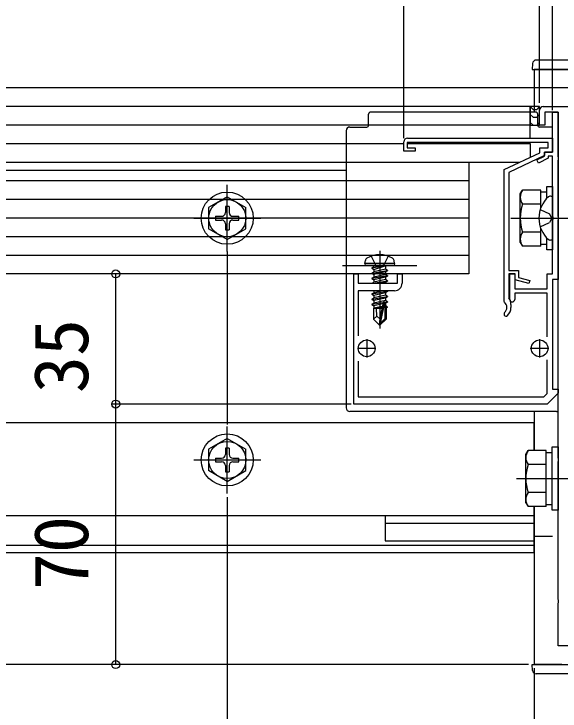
# Model space of a CAD drawing. Units: millimetres, scale not verified. Extents: x -875 to 875, y -1304 to 1297.
# Drawn here: x 304.1 to 451, y 368.8 to 556.2 of the extents above; entities that cross this region are included whole.
import ezdxf
from ezdxf.enums import TextEntityAlignment as Align

# ---------------------------------------------------------------- set-up
doc = ezdxf.new("R2010")
doc.units = ezdxf.units.MM
doc.header["$LTSCALE"] = 8
for name, color, linetype in [('0-2_YKK_11', 7, 'Continuous'), ('0-4_YKK_12', 2, 'Continuous'), ('0-5_YKK_13', 4, 'Continuous'), ('0-6_YKK_D', 6, 'Continuous')]:
    doc.layers.add(name, color=color, linetype=linetype)
doc.styles.add('ＭＳ ゴシック', font='')
doc.styles.get('ＭＳ ゴシック').set_extended_font_data('MS Gothic')

msp = doc.modelspace()

# ---------------------------------------------------------------- linework, layer by layer
at = {"layer": '0-2_YKK_11'}
for p, q in [((437.8, 478.1), (437.8, 477.3)), ((399, 468.8), (399, 463.8)), ((445.5, 468.8), (445.5, 463.8)), ((401.5, 466.3), (396.5, 466.3)), ((448, 466.3), (443, 466.3))]:
    msp.add_line(p, q, dxfattribs=at)
for points in [[(446.5, 531.3), (480.042, 531.3), (480.225, 531.18), (480.775, 531.18), (480.958, 531.3), (501.042, 531.3), (501.225, 531.18), (501.775, 531.18), (501.958, 531.3), (510.042, 531.3), (510.225, 531.18), (510.775, 531.18), (510.958, 531.3), (518.5, 531.3), (518.5, 528.3), (518.2, 528)], [(437.5, 479.45), (437.5, 486.3), (438.8, 486.3), (438.8, 482.3), (447.5, 482.3), (447.5, 486.3), (449, 486.3), (449, 500.842), (449.12, 501.025), (449.12, 501.575), (449, 501.758), (449, 518), (447.8, 518), (447.8, 517.393), (445.231, 516.056), (444.769, 516.944), (446.8, 518), (446.8, 519), (449, 519), (449, 529.8), (450.5, 529.8), (450.5, 484.8), (449, 484.8), (449, 455.3), (450.5, 455.3), (450.5, 454.3), (447.5, 451.3), (395.5, 451.3), (395.5, 486.3), (396.7, 486.3), (396.7, 483.8), (407.3, 483.8), (407.3, 486.3), (408.5, 486.3), (408.5, 483.8)], [(477, 386.3), (450.5, 386.3), (450.5, 397.842), (450.62, 398.025), (450.62, 398.575), (450.5, 398.758), (450.5, 435.842), (450.62, 436.025), (450.62, 436.575), (450.5, 436.758), (450.5, 500.842), (450.62, 501.025), (450.62, 501.575), (450.5, 501.758), (450.5, 516.842), (450.62, 517.025), (450.62, 517.575), (450.5, 517.758), (450.5, 529.8), (446.9, 529.8), (446.9, 526.3), (445.5, 526.3), (445.5, 530.3)], [(436.095, 478.69), (436, 478.909), (436, 514.363), (445.6, 518.863), (445.6, 520.2), (447.8, 520.2), (447.8, 521.6), (409.9, 521.6), (409.9, 520.2), (412, 520.2), (412, 519.3), (409, 519.3), (409, 521.8)], [(410, 522.8), (449, 522.8), (449, 519), (446.8, 519), (446.8, 518.1), (437.2, 513.6), (437.2, 487.2), (439.8, 487.2), (439.8, 485.393), (442.865, 484.585), (442.635, 483.715), (438.9, 484.7), (438.9, 486.3), (437.2, 486.3), (437.2, 479.997), (437.255, 479.825)], [(406.5, 481.8), (396.7, 481.8), (396.7, 469.699)], [(447.5, 469.359), (447.5, 481.1), (438.8, 481.1), (438.8, 479.45)], [(396.7, 462.901), (396.7, 453.3), (446.672, 453.3), (447.5, 454.128), (447.5, 463.241)]]:
    msp.add_lwpolyline(points, dxfattribs=at)
for centre, radius, start, end in [((446.5, 530.3), 1, 90.00001, 179.99999), ((410, 521.8), 1, 90.00001, 179.99999), ((406.5, 483.8), 2, 270.00001, 359.99999), ((434.8, 478.1), 3, 0, 35.09682), ((434.8, 477.3), 1.9, 312.97288, 47.0141), ((438.15, 479.45), 0.65, 180.00001, 269.99999), ((438.15, 479.45), 0.65, 270.00001, 359.99999), ((434.8, 477.3), 3, 312.97287, 359.99999), ((436.47, 475.507), 0.55, 132.9729, 210.00003), ((436.47, 475.507), 0.55, 209.99999, 312.97288)]:
    msp.add_arc(centre, radius, start, end, dxfattribs=at)
at = {"layer": '0-4_YKK_12'}
for p, q in [((444, 541.3), (444, 529.8)), ((489.5, 541.3), (444, 541.3)), ((785.082, 536.3), (-411, 536.3)), ((443, 531.3), (-400, 531.3)), ((443, 522.8), (443, 531.3)), ((443, 526.3), (-400, 526.3)), ((409, 521.3), (-400, 521.3)), ((443, 521.3), (409.9, 521.3)), ((443, 521.3), (443, 521.6)), ((393.5, 514.1), (-360, 514.1)), ((394.5, 491.3), (-345, 491.3)), ((402.5, 492.5), (402.5, 471.6)), ((444, 449.3), (444, 438.806)), ((444, 446.3), (244, 446.3)), ((444, 438.806), (444, 446.3)), ((444, 411.3), (444, 423.794)), ((444, 423.794), (444, 381.3)), ((444, 421.3), (-396, 421.3)), ((404, 419.3), (444, 419.3)), ((444, 415.8), (449, 415.8)), ((444, 413.3), (-396, 413.3)), ((444, 411.3), (-396, 411.3)), ((451.5, 381.3), (444, 381.3))]:
    msp.add_line(p, q, dxfattribs=at)
msp.add_lwpolyline([(404, 421.3), (404, 414.6), (444, 414.6)], dxfattribs=at)
at = {"layer": '0-5_YKK_13'}
for p, q in [((489.5, 543.8), (444.594, 543.8)), ((444.498, 541.3), (489.5, 541.3)), ((399.5, 526.3), (399.5, 529.3)), ((445, 526.3), (445, 529.3)), ((394.5, 525.8), (399, 525.8)), ((449, 525.8), (445.5, 525.8)), ((409, 521.3), (-400, 521.3)), ((443, 521.3), (409.9, 521.3)), ((443, 521.3), (443, 517.644)), ((440.133, 516.3), (-398, 516.3)), ((426.5, 516.3), (-377.5, 516.3)), ((443, 516.3), (442.96, 516.3)), ((426.5, 511.3), (-377.5, 511.3)), ((361.5, 492.3), (361.5, 510.3)), ((440.3, 507.8), (440.881, 508.806)), ((445.8, 508.806), (440.881, 508.806)), ((445.8, 504.029), (445.8, 508.806)), ((445.8, 508.35), (447.4, 508.35)), ((426.5, 506.3), (-377.5, 506.3)), ((361.5, 507.05), (356.5, 504.163)), ((361.5, 507.05), (366.5, 504.163)), ((440.3, 494.8), (440.3, 507.8)), ((448.455, 507.2), (448.257, 507.2)), ((449, 506.551), (449, 506.655)), ((449, 496.049), (449, 506.551)), ((356.5, 504.163), (356.5, 498.437)), ((361, 504.45), (361, 502.8)), ((362, 504.45), (361, 504.45)), ((362, 504.45), (362, 502.8)), ((366.5, 498.437), (366.5, 504.163)), ((445.8, 505.053), (440.881, 505.053)), ((445.8, 504.029), (445.8, 505.3)), ((445.674, 503.672), (448.135, 502.445)), ((448.744, 501.3), (448.135, 502.445)), ((426.5, 501.3), (-377.5, 501.3)), ((352.5, 501.3), (370.5, 501.3)), ((358.35, 501.8), (360, 501.8)), ((358.35, 501.8), (358.35, 500.8)), ((358.35, 500.8), (360, 500.8)), ((363, 501.8), (364.65, 501.8)), ((363, 500.8), (364.65, 500.8)), ((364.65, 500.8), (364.65, 501.8)), ((437.8, 501.3), (464.3, 501.3)), ((444.496, 501.3), (465.913, 501.3)), ((448.744, 501.3), (448.135, 500.155)), ((361, 499.8), (361, 498.15)), ((362, 499.8), (362, 498.15)), ((445.674, 498.928), (448.135, 500.155)), ((445.8, 497.3), (445.8, 498.571)), ((445.8, 493.794), (445.8, 498.571)), ((361.5, 495.55), (356.5, 498.437)), ((361, 498.15), (362, 498.15)), ((361.5, 495.55), (366.5, 498.437)), ((445.8, 497.547), (440.881, 497.547)), ((426.5, 496.3), (-377.5, 496.3)), ((440.3, 494.8), (440.881, 493.794)), ((448.455, 495.4), (448.257, 495.4)), ((445.8, 493.794), (440.881, 493.794)), ((447.4, 494.25), (445.8, 494.25)), ((426.5, 491.3), (-377.5, 491.3)), ((398.5, 489.1), (398.641, 489.903)), ((406.5, 489.1), (406.359, 489.903)), ((392.5, 488.6), (412.5, 488.6)), ((406.5, 489.1), (398.5, 489.1)), ((398.5, 489.1), (398.588, 488.6)), ((406.412, 488.6), (398.588, 488.6)), ((400.4, 487.95), (404, 488.55)), ((404, 488.45), (400.4, 487.85)), ((400.4, 487.95), (400.95, 488.268)), ((400.4, 487.95), (400.4, 487.85)), ((400.4, 487.95), (400.4, 487.85)), ((400.4, 487.85), (400.95, 487.533)), ((400.4, 486.55), (404.6, 487.25)), ((404, 488.55), (400.95, 488.268)), ((400.95, 487.533), (404, 488.45)), ((400.95, 488.4), (400.95, 488.268)), ((404.05, 487.568), (400.95, 486.868)), ((400.95, 487.533), (400.95, 486.868)), ((404, 488.55), (404, 488.45)), ((404.05, 488.4), (404.05, 487.568)), ((404.6, 487.25), (404.05, 487.568)), ((404.6, 487.25), (404.6, 487.15)), ((406.5, 489.1), (406.412, 488.6)), ((404.6, 487.15), (400.4, 486.45)), ((400.4, 486.55), (400.95, 486.868)), ((400.4, 486.55), (400.4, 486.45)), ((400.4, 486.45), (400.66, 486.3)), ((400.4, 485.15), (404.6, 485.85)), ((404.6, 485.75), (400.4, 485.05)), ((400.4, 485.15), (400.95, 485.468)), ((400.66, 486.3), (400.95, 486.133)), ((401.692, 486.3), (400.95, 486.133)), ((404.05, 486.168), (400.95, 485.468)), ((400.95, 486.133), (400.95, 485.468)), ((404.05, 486.833), (401.692, 486.3)), ((404.6, 487.15), (404.05, 486.833)), ((404.05, 486.833), (404.05, 486.3)), ((404.05, 486.3), (404.05, 486.168)), ((404.6, 485.85), (404.05, 486.168)), ((404.05, 485.433), (404.05, 484.768)), ((404.6, 485.85), (404.6, 485.75)), ((400.4, 485.15), (400.4, 485.05)), ((400.4, 485.05), (400.95, 484.733)), ((400.487, 483.8), (400.95, 484.068)), ((400.7, 483.8), (404.6, 484.45)), ((404.05, 484.768), (400.95, 484.068)), ((400.95, 484.733), (400.95, 484.068)), ((404.6, 484.35), (401.3, 483.8)), ((404.6, 484.45), (404.05, 484.768)), ((404.05, 484.033), (404.05, 483.8)), ((404.6, 484.45), (404.6, 484.35)), ((400.4, 480.95), (404.6, 481.65)), ((403.308, 481.8), (400.95, 481.268)), ((400.95, 481.8), (400.95, 481.268)), ((404.6, 481.65), (404.34, 481.8)), ((404.6, 481.65), (404.6, 481.55)), ((404.6, 481.55), (400.4, 480.85)), ((400.4, 480.95), (400.95, 481.268)), ((400.4, 480.95), (400.4, 480.85)), ((400.4, 480.85), (400.95, 480.533)), ((400.4, 479.55), (404.6, 480.25)), ((404.6, 480.15), (400.4, 479.45)), ((400.4, 479.55), (400.95, 479.868)), ((404.05, 480.568), (400.95, 479.868)), ((400.95, 480.533), (400.95, 479.868)), ((404.05, 481.233), (404.05, 480.568)), ((404.6, 480.25), (404.05, 480.568)), ((404.05, 479.833), (404.05, 479.168)), ((404.6, 480.25), (404.6, 480.15)), ((400.4, 479.55), (400.4, 479.45)), ((400.4, 479.45), (400.95, 479.133)), ((400.4, 478.15), (403.426, 478.654)), ((403.398, 478.55), (400.4, 478.05)), ((400.4, 478.15), (400.95, 478.468)), ((400.4, 478.15), (400.4, 478.05)), ((400.4, 478.05), (400.95, 477.733)), ((404.05, 479.168), (400.95, 478.468)), ((400.95, 479.133), (400.95, 478.468)), ((403.34, 478.272), (400.95, 477.733)), ((403.41, 478.607), (402.5, 474.222)), ((403.832, 478.723), (402.65, 473.024)), ((403.832, 478.722), (404.6, 478.85)), ((404.6, 478.75), (403.887, 478.631)), ((403.9, 478.552), (403.9, 474.274)), ((404.6, 478.85), (404.05, 479.168)), ((404.05, 478.433), (404.05, 477.768)), ((404.6, 478.85), (404.6, 478.75)), ((400.8, 477), (400.95, 477.068)), ((400.8, 477), (400.8, 474.15)), ((403.076, 477), (400.8, 477)), ((400.95, 477.733), (400.95, 477.068)), ((403.195, 477.575), (400.95, 477.068)), ((403.135, 477.283), (401.417, 477)), ((403.08, 477.016), (402.996, 477)), ((404.05, 477.768), (403.897, 477.733)), ((404.5, 477.508), (403.9, 477.409)), ((404.5, 477.292), (403.9, 477.176)), ((404.2, 477), (403.9, 477)), ((404.5, 477.508), (404.05, 477.768)), ((404.5, 477.292), (404.2, 477.119)), ((404.2, 477.119), (404.2, 474.15)), ((404.5, 477.508), (404.5, 477.292)), ((401.757, 474.953), (400.8, 474.15)), ((402.35, 472.6), (400.8, 474.15)), ((402.5, 474.222), (402.35, 472.6)), ((402.5, 474.222), (402.5, 472.6)), ((403.9, 474.274), (402.65, 473.024)), ((402.65, 472.6), (404.2, 474.15)), ((404.2, 474.15), (403.9, 474.274)), ((402.35, 472.6), (402.65, 472.6)), ((402.65, 473.024), (402.65, 472.6)), ((450, 449.3), (394.5, 449.3)), ((361.5, 427.3), (361.5, 445.3)), ((361.5, 442.05), (356.5, 439.163)), ((361.5, 442.05), (366.5, 439.163)), ((356.5, 439.163), (356.5, 433.437)), ((361, 439.45), (361, 437.8)), ((362, 439.45), (361, 439.45)), ((362, 439.45), (362, 437.8)), ((366.5, 433.437), (366.5, 439.163)), ((441.8, 437.8), (442.381, 438.806)), ((447.3, 438.806), (442.381, 438.806)), ((447.3, 423.794), (447.3, 438.806)), ((358.35, 436.8), (360, 436.8)), ((358.35, 436.8), (358.35, 435.8)), ((363, 436.8), (364.65, 436.8)), ((364.65, 435.8), (364.65, 436.8)), ((441.8, 424.8), (441.8, 437.8)), ((447.3, 438.35), (448.9, 438.35)), ((352.5, 436.3), (370.5, 436.3)), ((358.35, 435.8), (360, 435.8)), ((361, 434.8), (361, 433.15)), ((362, 434.8), (362, 433.15)), ((363, 435.8), (364.65, 435.8)), ((447.3, 435.053), (442.381, 435.053)), ((447.3, 427.3), (447.3, 435.3)), ((361.5, 430.55), (356.5, 433.437)), ((361, 433.15), (362, 433.15)), ((361.5, 430.55), (366.5, 433.437)), ((439.3, 431.3), (465.8, 431.3)), ((447.3, 427.547), (442.381, 427.547)), ((441.8, 424.8), (442.381, 423.794)), ((447.3, 423.794), (442.381, 423.794)), ((448.9, 424.25), (447.3, 424.25)), ((444.498, 381.3), (518.502, 381.3)), ((518.406, 378.8), (444.594, 378.8))]:
    msp.add_line(p, q, dxfattribs=at)
for points in [[(443.595, 542.861), (443.5, 541.3), (444.498, 541.3)], [(443, 531.3), (443.75, 530.55), (444.75, 530.55), (445.5, 531.3)], [(444.5, 529.8), (443.5, 529.8), (400, 529.8)], [(443, 529.175), (443.75, 528.425), (444.75, 528.425), (445.5, 529.175)], [(443, 527.05), (443.75, 526.3), (444.75, 526.3), (445.5, 527.05)], [(393.5, 524.8), (393.5, 486.3), (393.5, 450.3)], [(426.5, 516.3), (426.5, 486.3), (-377.5, 486.3)], [(449, 509.8), (449, 492.8), (447.4, 492.8), (447.4, 496.015)], [(447.4, 506.585), (447.4, 509.8), (449, 509.8)], [(449, 495.945), (449, 496.049), (449, 496.4)], [(400.2, 491.08), (401.355, 488.763), (402.5, 488.154)], [(404.8, 491.08), (403.645, 488.763), (402.5, 488.154)], [(404.6, 485.75), (404.05, 485.433), (400.95, 484.733)], [(404.6, 484.35), (404.05, 484.033), (403.021, 483.8)], [(404.6, 481.55), (404.05, 481.233), (400.95, 480.533)], [(404.6, 480.15), (404.05, 479.833), (400.95, 479.133)], [(404.6, 478.75), (404.05, 478.433), (403.9, 478.399)], [(402.5, 474.222), (401.757, 474.953), (401.6, 477)], [(443.595, 379.739), (443.5, 381.3), (444.498, 381.3)]]:
    msp.add_lwpolyline(points, dxfattribs=at)
for points in [[(445.5, 531.3), (443, 531.3), (443, 526.3), (445.5, 526.3)], [(450.5, 439.8), (450.5, 422.8), (448.9, 422.8), (448.9, 439.8)]]:
    msp.add_lwpolyline(points, close=True, dxfattribs=at)
for centre, radius in [((361.5, 501.3), 7), ((361.5, 501.3), 5), ((399, 466.3), 2.25), ((445.5, 466.3), 2.25), ((361.5, 436.3), 7), ((361.5, 436.3), 5)]:
    msp.add_circle(centre, radius, dxfattribs=at)
for centre, radius, start, end in [((444.594, 542.8), 1, 90, 176.5), ((400, 529.3), 0.5, 90, 180), ((444.5, 529.3), 0.5, 0, 90), ((394.5, 524.8), 1, 90, 180), ((399, 526.3), 0.5, 270, 0), ((445.5, 526.3), 0.5, 180, 270), ((443.623, 506.929), 3.323, 145.61575, 214.38425), ((453, 501.3), 7.7, 131.56083, 228.43917), ((448.257, 506.65), 0.55, 90, 131.56083), ((448.455, 506.655), 0.545, 0, 90), ((452.719, 501.3), 12.419, 162.41205, 197.58795), ((360, 502.8), 1, 270, 0), ((363, 502.8), 1, 180, 270), ((360, 499.8), 1, 0, 90), ((363, 499.8), 1, 90, 180), ((443.623, 495.671), 3.323, 145.61575, 214.38425), ((448.257, 495.95), 0.55, 228.43917, 270), ((448.455, 495.945), 0.545, 270, 0), ((402.5, 485), 6.5, 57.94412, 122.05588), ((399.528, 489.746), 0.9, 122.05588, 170), ((405.472, 489.746), 0.9, 10, 57.94412), ((400.75, 488.4), 0.2, 0, 90), ((404.25, 488.4), 0.2, 90, 180), ((403.652, 478.552), 0.248, 0, 167.19096), ((394.5, 450.3), 1, 180, 270), ((450, 450.3), 1, 270, 300), ((445.123, 436.929), 3.323, 145.61575, 214.38425), ((360, 437.8), 1, 270, 0), ((363, 437.8), 1, 180, 270), ((360, 434.8), 1, 0, 90), ((363, 434.8), 1, 90, 180), ((454.219, 431.3), 12.419, 162.41205, 197.58795), ((445.123, 425.671), 3.323, 145.61575, 214.38425), ((444.594, 379.8), 1, 183.5, 270)]:
    msp.add_arc(centre, radius, start, end, dxfattribs=at)
at = {"layer": '0-6_YKK_D'}
for p, q in [((445.5, 532.3), (445.5, 657.3)), ((445.5, 532.3), (445.5, 617.3)), ((409, 522.8), (409, 577.3)), ((449, 530.3), (449, 577.3)), ((449, 530.3), (449, 577.3)), ((361.5, 492.3), (361.5, 445.8)), ((333.5, 486.3), (330.5, 486.3)), ((331.5, 451.3), (331.5, 486.3)), ((394.8, 451.3), (330.5, 451.3)), ((331.5, 381.3), (331.5, 451.3)), ((361.5, 426.3), (361.5, 270.3)), ((403, 421.3), (158, 421.3)), ((442.5, 381.3), (158, 381.3)), ((442.5, 381.3), (330.5, 381.3)), ((443.999, 380.3), (443.999, 310.3))]:
    msp.add_line(p, q, dxfattribs=at)
for centre in [(331.5, 486.3), (331.5, 451.3), (331.5, 451.3), (331.5, 381.3)]:
    msp.add_circle(centre, 1.075, dxfattribs=at)

# ---------------------------------------------------------------- texts
at = {"layer": '0-6_YKK_D', "style": 'ＭＳ ゴシック'}
for s, p in [('35', (328.5, 454.255)), ('70', (328.5, 401.3))]:
    msp.add_text(s, height=14.66, rotation=90, dxfattribs=at).set_placement(p, align=Align.BOTTOM_LEFT)

doc.saveas('drawing.dxf')
